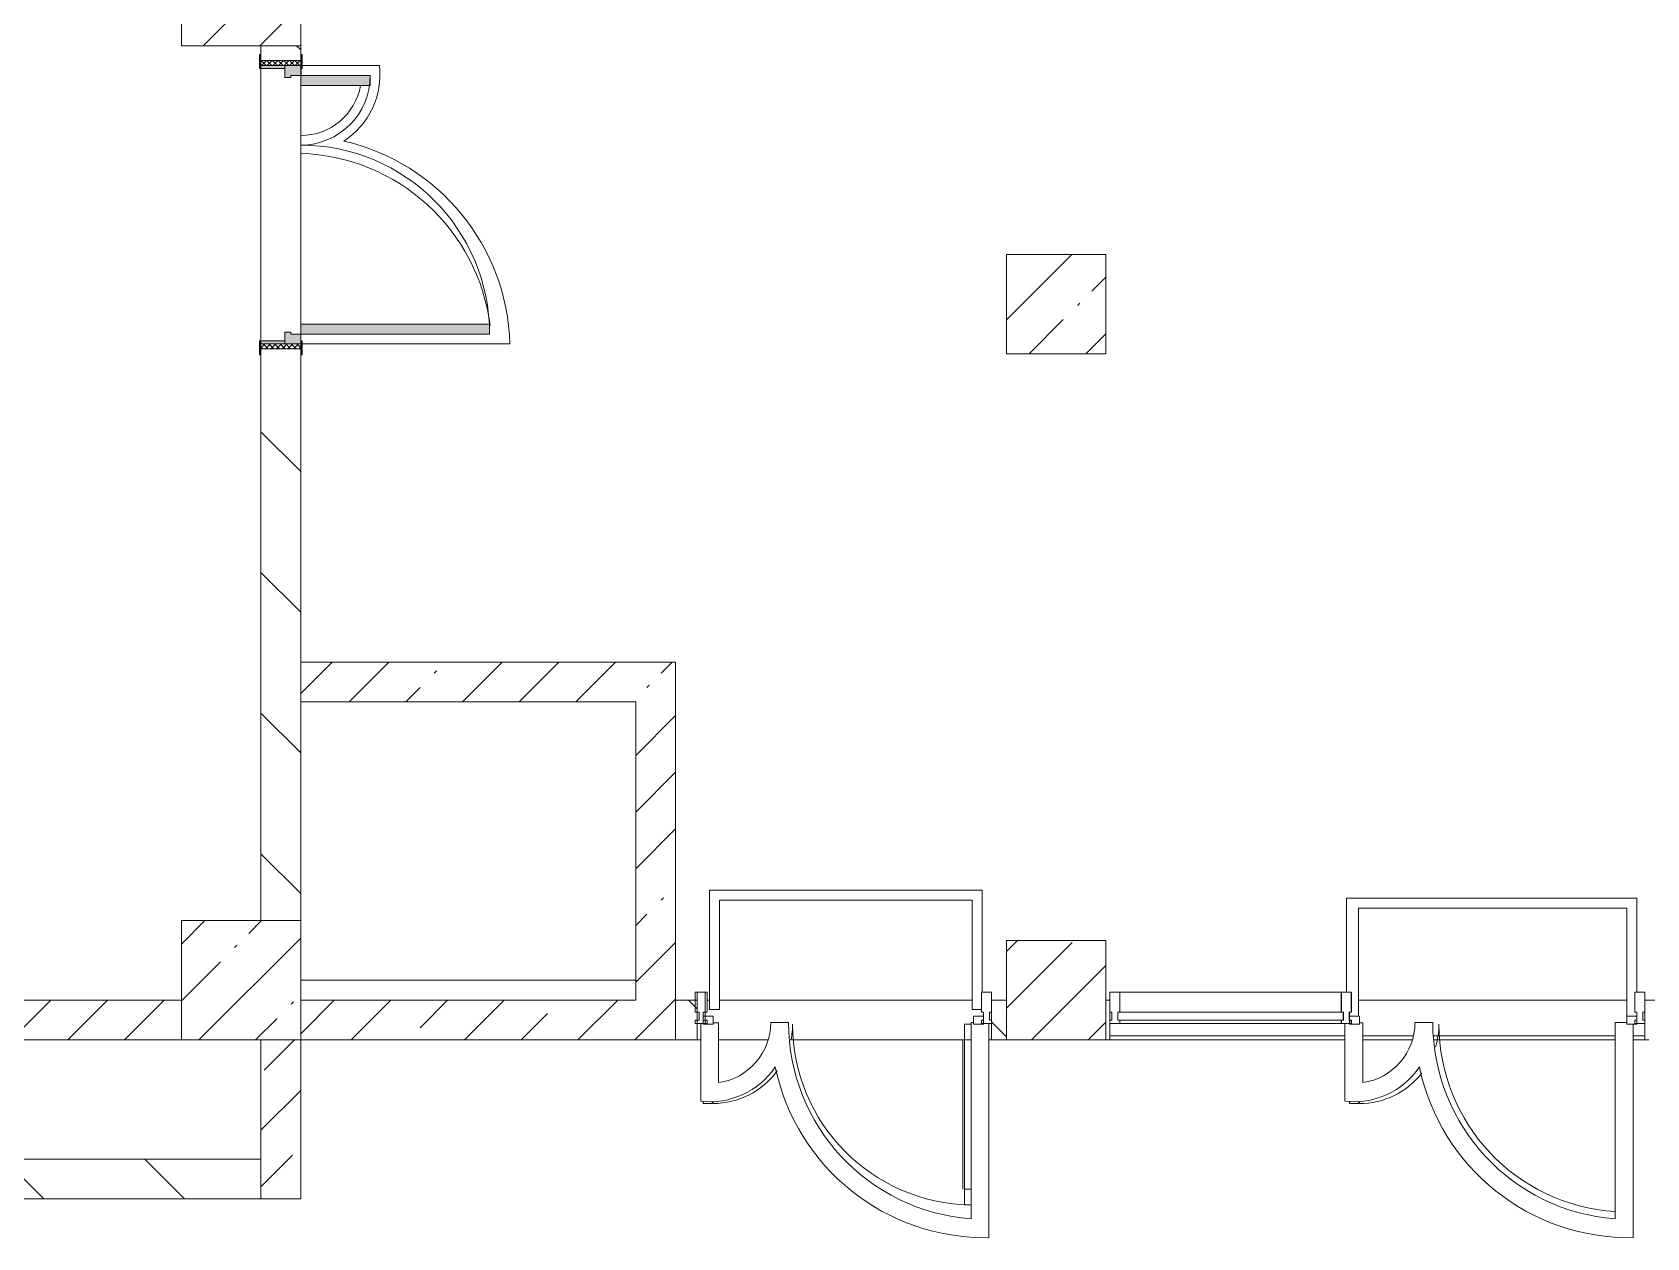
# Model space of a CAD drawing. Header units: millimetres. Extents: x -2766 to 205613, y -8553 to 29000.
# Drawn here: x 144013 to 152133, y 10705 to 16767 of the extents above; entities that cross this region are included whole.
import ezdxf

# ---------------------------------------------------------------- set-up
doc = ezdxf.new("R2010")
doc.units = ezdxf.units.MM
for name, color, linetype, lineweight, true_color in [('A-DETL-GENF-4', 7, 'Continuous', 5, 0xaaaaaa), ('A-DOOR-2', 7, 'Continuous', 5, 0xaaaaaa), ('A-DOOR-3', 7, 'Continuous', 5, 0xe2e2e2), ('A-DOOR-FRAM-3', 7, 'Continuous', 5, 0xe2e2e2), ('A-DOOR-FRAM-4', 7, 'Continuous', 5, 0xaaaaaa), ('A-FLOR-2', 7, 'Continuous', 5, 0xaaaaaa)]:
    doc.layers.add(name, color=color, linetype=linetype, lineweight=lineweight, true_color=true_color)
for name, color, linetype, lineweight in [('A-GLAZ-CURT-3', 7, 'Continuous', 5), ('A-GLAZ-CWMG-3', 7, 'Continuous', 5), ('A-WALL', 7, 'Continuous', 9), ('I-WALL-3', 7, 'Continuous', 5), ('S-COLS-2', 7, 'Continuous', 5)]:
    doc.layers.add(name, color=color, linetype=linetype, lineweight=lineweight)
pattern_1 = [(135, (78603, 0), (-353.5534, -353.5534), [])]
pattern_2 = [(45, (78603, 0), (-285.1231, 285.1231), []), (45, (78888.1, 0), (-285.1231, 285.1231), [504.031, -100.806, 16.764, -84.042])]

# ---------------------------------------------------------------- blocks, each defined once
blk = doc.blocks.new('BSC_Колонна _Прямоугольная - 600х600-23205240-2_2_1_птичка')
at = {"layer": 'S-COLS-2'}
h = blk.add_hatch(dxfattribs=at)
h.set_pattern_fill('FP_120', color=256, style=0, pattern_type=2)
h.set_pattern_definition([(45, (-66460, -12000), (-285.1231, 285.1231), []), (45, (-66174.88, -12000), (-285.1231, 285.1231), [504.031, -100.806, 16.764, -84.042])])
h.paths.add_polyline_path([(300, -300), (300, 300), (-300, 300), (-300, -300)])
for p, q in [((300, 300), (-300, 300)), ((-300, 300), (-300, -300)), ((300, -300), (300, 300)), ((-300, -300), (300, -300))]:
    blk.add_line(p, q, dxfattribs=at)
blk = doc.blocks.new('BSC_Колонна _Прямоугольная - 600х600-V184-2_2_1_птичка')
at = {"layer": 'S-COLS-2'}
h = blk.add_hatch(dxfattribs=at)
h.set_pattern_fill('FP_122', color=256, style=0, pattern_type=2)
h.set_pattern_definition([(45, (-66460, -17000), (-285.1231, 285.1231), []), (45, (-66174.88, -17000), (-285.1231, 285.1231), [504.031, -100.806, 16.764, -84.042])])
h.paths.add_polyline_path([(148.4, -300), (300, -300), (300, 300), (-300, 300), (-300, -300), (144.4, -300)])
for p, q in [((300, 300), (-300, 300)), ((-300, 300), (-300, -300)), ((300, -300), (300, 300)), ((-300, -300), (300, -300))]:
    blk.add_line(p, q, dxfattribs=at)
blk = doc.blocks.new('110_Дверь_СКБ_2Ст - Д-6_л__ ДОО_Дв_1450x2100h_Дверь из раздевальной в коридор-V188-2_2_1_птичка')
at = {"layer": 'A-DOOR-2'}
h = blk.add_hatch(dxfattribs=at)
h.set_pattern_fill('FP_132', color=256, style=0, pattern_type=2)
h.set_pattern_definition([(135, (1576.41, 164.685), (-14.14214, -14.14214), []), (225, (1576.41, 164.685), (14.14214, -14.14214), [])])
h.paths.add_polyline_path([(737.5, -33.6), (737.5, 100), (712.5, 100), (712.5, -100), (737.5, -100), (737.5, -93.3)])
at = {"layer": 'A-DOOR-3'}
for points in [[(662.5, 867.2), (662.5, 1050), (612.5, 1050), (612.5, 100), (662.5, 100), (662.5, 619.4)], [(-587.5, 103), (-587.5, 450), (-637.5, 450), (-637.5, 100), (-587.5, 100)]]:
    blk.add_hatch(color=256, dxfattribs=at).paths.add_polyline_path(points)
h = blk.add_hatch(color=256, dxfattribs=at)
h.paths.add_polyline_path([(712.5, 20), (711.4, 100), (662.5, 100), (662.5, 50), (652.5, 50), (652.5, 20), (711.4, 20)])
h.paths.add_polyline_path([(-627.5, 50), (-637.5, 50), (-637.5, 100), (-687.5, 100), (-687.5, 20), (-627.5, 20)])
at = {"layer": 'A-DOOR-FRAM-3'}
for points in [[(-672.5, 100), (-672.5, 108), (-742.5, 108), (-742.5, 100), (-687.5, 100)], [(767.5, 108), (697.5, 108), (697.5, 100), (767.5, 100)], [(-672.5, 20), (-687.5, 20), (-687.5, -100), (-672.5, -100), (-672.5, -33.6)], [(712.5, -100), (711.4, 20), (697.5, 16.6), (697.5, -100)], [(-672.5, -108), (-672.5, -100), (-742.5, -100), (-742.5, -108), (-689.5, -108)], [(767.5, -107.6), (767.5, -100), (697.5, -104), (697.5, -108), (767.5, -108)]]:
    blk.add_hatch(color=256, dxfattribs=at).paths.add_polyline_path(points)
at = {"layer": 'A-DOOR-FRAM-4'}
h = blk.add_hatch(dxfattribs=at)
h.set_pattern_fill('FP_133', color=256, style=0, pattern_type=2)
h.set_pattern_definition([(45, (-546.384, 164.685), (-14.1421, 14.1421), []), (135, (-546.384, 164.685), (-14.1421, -14.1421), [])])
h.paths.add_polyline_path([(-687.5, -33.6), (-687.5, 100), (-712.5, 100), (-712.5, -100), (-687.5, -100), (-687.5, -47)])
at = {"layer": 'A-DOOR-2'}
for p, q in [((662.5, 1050), (612.5, 1050)), ((612.5, 1050), (612.5, 100)), ((662.5, 100), (662.5, 1050)), ((-637.5, 450), (-637.5, 100)), ((-587.5, 450), (-637.5, 450)), ((-587.5, 100), (-587.5, 450)), ((-637.5, 100), (-587.5, 100)), ((612.5, 100), (662.5, 100))]:
    blk.add_line(p, q, dxfattribs=at)
for centre, radius, start, end in [((662.5, 100), 950, 90, 180), ((-637.5, 100), 350, 360, 90)]:
    blk.add_arc(centre, radius, start, end, dxfattribs=at)
at = {"layer": 'A-DOOR-FRAM-4'}
for p, q in [((-672.5, 108), (-742.5, 108)), ((-742.5, 108), (-742.5, 100)), ((-742.5, 100), (-672.5, 100)), ((-687.5, 100), (-712.5, 100)), ((-712.5, 100), (-712.5, -100)), ((-637.5, 100), (-687.5, 100)), ((-687.5, 100), (-687.5, 20)), ((-687.5, -100), (-687.5, 100)), ((-672.5, 100), (-672.5, 108)), ((-637.5, 50), (-637.5, 100)), ((662.5, 100), (662.5, 50)), ((712.5, 100), (662.5, 100)), ((767.5, 108), (697.5, 108)), ((697.5, 108), (697.5, 100)), ((697.5, 100), (767.5, 100)), ((712.5, 20), (712.5, 100)), ((737.5, 100), (712.5, 100)), ((712.5, 100), (712.5, -100)), ((737.5, -100), (737.5, 100)), ((767.5, 100), (767.5, 108)), ((-687.5, 20), (-627.5, 20)), ((-672.5, 20), (-687.5, 20)), ((-687.5, 20), (-687.5, -100)), ((-672.5, -100), (-672.5, 20)), ((-627.5, 50), (-637.5, 50)), ((-627.5, 20), (-627.5, 50)), ((662.5, 50), (652.5, 50)), ((652.5, 50), (652.5, 20)), ((652.5, 20), (712.5, 20)), ((712.5, 20), (697.5, 20)), ((697.5, 20), (697.5, -100)), ((712.5, -100), (712.5, 20)), ((-672.5, -100), (-742.5, -100)), ((-742.5, -100), (-742.5, -108)), ((-742.5, -108), (-672.5, -108)), ((-712.5, -100), (-687.5, -100)), ((-687.5, -100), (-672.5, -100)), ((-672.5, -108), (-672.5, -100)), ((697.5, -100), (712.5, -100)), ((767.5, -100), (697.5, -100)), ((697.5, -100), (697.5, -108)), ((697.5, -108), (767.5, -108)), ((712.5, -100), (737.5, -100)), ((767.5, -108), (767.5, -100))]:
    blk.add_line(p, q, dxfattribs=at)
blk = doc.blocks.new('BSC_Колонна _Прямоугольная - 500х500-V223-2_2_1_птичка')
at = {"layer": 'S-COLS-2'}
h = blk.add_hatch(dxfattribs=at)
h.set_pattern_fill('FP_154', color=256, style=0, pattern_type=2)
h.set_pattern_definition([(45, (-70560, -15400), (-285.1231, 285.1231), []), (45, (-70274.88, -15400), (-285.1231, 285.1231), [504.031, -100.806, 16.764, -84.042])])
h.paths.add_polyline_path([(250, -250), (250, 250), (-250, 250), (-250, -250)])
for p, q in [((250, 250), (-250, 250)), ((-250, 250), (-250, -250)), ((250, -250), (250, 250)), ((-250, -250), (250, -250))]:
    blk.add_line(p, q, dxfattribs=at)
blk = doc.blocks.new('Прямоугольный импост - Импост структурный с накладкой - 160мм Темный-33326475-2_2_1_птичка')
at = {"layer": 'A-GLAZ-CWMG-3'}
for p, q in [((-50, 40), (-50, 140)), ((-50, 140), (0, 140)), ((0, 140), (0, 40)), ((-40, 40), (-50, 40)), ((-50, -17), (-50, 0)), ((-50, 0), (-40, 0)), ((-40, 0), (-40, 40)), ((-10, 40), (-10, 0)), ((0, 40), (-10, 40)), ((-10, 0), (0, 0)), ((0, 0), (0, -17)), ((0, -17), (-50, -17))]:
    blk.add_line(p, q, dxfattribs=at)
blk = doc.blocks.new('Дверь_Витражная_остекление_ - ВВ-6 остекление-32274838-2_2_1_птичка')
at = {"layer": 'A-DETL-GENF-4'}
for p, q in [((-642.6, 930), (-610, 930)), ((-610, 930), (-642.6, 930)), ((-610, 930), (-610, 20)), ((-610, 20), (-610, 930)), ((-642.6, 850), (-610, 850)), ((-601, 850), (-601, 100)), ((705, 420), (660, 420)), ((660, 420), (660, 410.2)), ((705, 420), (660, 420)), ((660, 420), (660, 410.2)), ((705, 420), (705, 408.4)), ((705, 408.4), (705, 420)), ((-642.6, 100), (-610, 100)), ((-610, 20), (-642.6, 20)), ((-642.6, 20), (-610, 20))]:
    blk.add_line(p, q, dxfattribs=at)
at = {"layer": 'A-DOOR-2'}
for p, q in [((655, 420), (655, 410.4)), ((-655, 20), (-705, 20)), ((-705, 20), (-705, -20)), ((-655, -20), (-655, 20)), ((705, 20), (655, 20)), ((655, 20), (655, -20)), ((705, -20), (705, 20)), ((-705, -20), (-655, -20)), ((655, -20), (705, -20))]:
    blk.add_line(p, q, dxfattribs=at)
for centre, radius, start, end in [((-655, 20), 910, 360, 89.20859), ((655, 20), 400, 90, 143.87233), ((655, 20), 400, 168.59224, 180)]:
    blk.add_arc(centre, radius, start, end, dxfattribs=at)
blk = doc.blocks.new('Прямоугольный импост - Импост структурный с накладкой - 160мм Темный-33326241-2_2_1_птичка')
at = {"layer": 'A-GLAZ-CWMG-3'}
for p, q in [((-25, 40), (-25, 140)), ((-25, 140), (25, 140)), ((25, 140), (25, 40)), ((-15, 40), (-25, 40)), ((-25, -17), (-25, 0)), ((-25, 0), (-15, 0)), ((-15, 0), (-15, 40)), ((15, 40), (15, 0)), ((25, 40), (15, 40)), ((15, 0), (25, 0)), ((25, 0), (25, -17)), ((25, -17), (-25, -17))]:
    blk.add_line(p, q, dxfattribs=at)
blk = doc.blocks.new('Прямоугольный импост - Импост структурный с накладкой - 160мм Темный-33326242-2_2_1_птичка')
at = {"layer": 'A-GLAZ-CWMG-3'}
for p, q in [((0, 140), (-50, 140)), ((-50, 140), (-50, 40)), ((0, 40), (0, 140)), ((-50, 40), (-40, 40)), ((-40, 0), (-50, 0)), ((-50, 0), (-50, -17)), ((-40, 40), (-40, 0)), ((-10, 0), (-10, 40)), ((-10, 40), (0, 40)), ((0, 0), (-10, 0)), ((0, -17), (0, 0)), ((-50, -17), (0, -17))]:
    blk.add_line(p, q, dxfattribs=at)
blk = doc.blocks.new('Прямоугольный импост - Импост структурный с накладкой - 160мм Темный-33326237-2_2_1_птичка')
at = {"layer": 'A-GLAZ-CWMG-3'}
for p, q in [((-50, 40), (-50, 140)), ((-50, 140), (0, 140)), ((0, 140), (0, 40)), ((-40, 40), (-50, 40)), ((-50, -17), (-50, 0)), ((-50, 0), (-40, 0)), ((-40, 0), (-40, 40)), ((-10, 40), (-10, 0)), ((0, 40), (-10, 40)), ((-10, 0), (0, 0)), ((0, 0), (0, -17)), ((0, -17), (-50, -17))]:
    blk.add_line(p, q, dxfattribs=at)
blk = doc.blocks.new('Дверь_Витражная_остекление_ - В-18-32468702-2_2_1_птичка')
at = {"layer": 'A-DETL-GENF-4'}
for p, q in [((722.5, 420), (677.5, 420)), ((677.5, 420), (677.5, 409.8)), ((722.5, 420), (677.5, 420)), ((677.5, 420), (677.5, 409.8)), ((722.5, 420), (722.5, 408.9)), ((722.5, 408.9), (722.5, 420))]:
    blk.add_line(p, q, dxfattribs=at)
at = {"layer": 'A-DOOR-2'}
for p, q in [((672.5, 420), (672.5, 409.2)), ((-672.5, 20), (-722.5, 20)), ((-722.5, 20), (-722.5, -20)), ((-672.5, -20), (-672.5, 20)), ((722.5, 20), (672.5, 20)), ((672.5, 20), (672.5, -20)), ((722.5, -20), (722.5, 20)), ((-722.5, -20), (-672.5, -20)), ((672.5, -20), (722.5, -20))]:
    blk.add_line(p, q, dxfattribs=at)
for centre, radius, start, end in [((-672.5, 20), 945, 360, 86.42063), ((672.5, 20), 400, 90, 141.82821), ((672.5, 20), 400, 163.22836, 180)]:
    blk.add_arc(centre, radius, start, end, dxfattribs=at)
blk = doc.blocks.new('Системная панель - Стекло - 40мм-32468815-2_2_1_птичка')
at = {"layer": 'A-GLAZ-CURT-3'}
for p, q in [((567, 0), (-567, 0)), ((-567, 0), (-567, -40)), ((567, -40), (567, 0)), ((-567, -40), (567, -40))]:
    blk.add_line(p, q, dxfattribs=at)
blk = doc.blocks.new('Прямоугольный импост - Импост структурный с накладкой - 160мм Темный-33326239-2_2_1_птичка')
at = {"layer": 'A-GLAZ-CWMG-3'}
for p, q in [((-25, 40), (-25, 140)), ((-25, 140), (25, 140)), ((25, 140), (25, 40)), ((-15, 40), (-25, 40)), ((-25, -17), (-25, 0)), ((-25, 0), (-15, 0)), ((-15, 0), (-15, 40)), ((15, 40), (15, 0)), ((25, 40), (15, 40)), ((15, 0), (25, 0)), ((25, 0), (25, -17)), ((25, -17), (-25, -17))]:
    blk.add_line(p, q, dxfattribs=at)
blk = doc.blocks.new('Прямоугольный импост - Импост структурный с накладкой - 160мм Темный-32468813-2_2_1_птичка')
at = {"layer": 'A-GLAZ-CWMG-3'}
for p, q in [((70880, 11940), (71994, 11940)), ((70880, 11783), (71994, 11783))]:
    blk.add_line(p, q, dxfattribs=at)
blk = doc.blocks.new('Прямоугольный импост - Импост структурный с накладкой - 160мм Темный-V293-2_2_1_птичка')
at = {"layer": 'A-GLAZ-CWMG-3'}
for p, q in [((-25, 40), (-25, 140)), ((-25, 140), (25, 140)), ((25, 140), (25, 40)), ((-15, 40), (-25, 40)), ((-25, -17), (-25, 0)), ((-25, 0), (-15, 0)), ((-15, 0), (-15, 40)), ((15, 40), (15, 0)), ((25, 40), (15, 40)), ((15, 0), (25, 0)), ((25, 0), (25, -17)), ((25, -17), (-25, -17))]:
    blk.add_line(p, q, dxfattribs=at)

msp = doc.modelspace()

# ---------------------------------------------------------------- hatches: boundary and pattern name
at = {"layer": 'I-WALL-3'}
h = msp.add_hatch(dxfattribs=at)
h.set_pattern_fill('FP_126', color=256, style=0, pattern_type=2)
h.set_pattern_definition(pattern_1)
h.paths.add_polyline_path([(145163, 12300), (145363, 12300), (145363, 15175), (145163, 15175), (145163, 12744.5)])
h.paths.add_polyline_path([(145229.4, 16625), (145363, 16625), (145363, 16700), (145163, 16700), (145163, 16625), (145214.9, 16625)])
h.paths.add_polyline_path([(145231.3, 17300), (145363, 17300), (145363, 22700), (145163, 22700), (145163, 17300), (145229.4, 17300)])
h.paths.add_polyline_path([(145163, 23300), (145363, 23300), (145363, 24050), (145163, 24050), (145163, 23394)])
h.paths.add_polyline_path([(145349.3, 25950), (145363, 25950), (145363, 26500), (145163, 26500), (145163, 25950), (145229.4, 25950)])
h = msp.add_hatch(dxfattribs=at)
h.set_pattern_fill('FP_123', color=256, style=0, pattern_type=2)
h.set_pattern_definition(pattern_2)
h.paths.add_polyline_path([(146130.2, 13400), (147248, 13400), (147248, 13600), (145363, 13600), (145363, 13400)])
h = msp.add_hatch(dxfattribs=at)
h.set_pattern_fill('FP_123', color=256, style=0, pattern_type=2)
h.set_pattern_definition(pattern_2)
h.paths.add_polyline_path([(147053, 11700), (147248, 11700), (147248, 13400), (147048, 13396.3), (147048, 11700)])
h = msp.add_hatch(dxfattribs=at)
h.set_pattern_fill('FP_123', color=256, style=0, pattern_type=2)
h.set_pattern_definition(pattern_2)
h.paths.add_polyline_path([(140463.3, 11700), (144763, 11700), (144763, 11900), (139363, 11900), (139363, 11700), (140288.4, 11700)])
h.paths.add_polyline_path([(133519.3, 11700), (138763, 11700), (138763, 11900), (133363, 11900), (133363, 11700)])
h = msp.add_hatch(dxfattribs=at)
h.set_pattern_fill('FP_123', color=256, style=0, pattern_type=2)
h.set_pattern_definition(pattern_2)
h.paths.add_polyline_path([(147031, 11700), (147048, 11700), (147042.6, 11900), (145363, 11900), (145363, 11700), (147029.4, 11700)])
h = msp.add_hatch(dxfattribs=at)
h.set_pattern_fill('FP_126', color=256, style=0, pattern_type=2)
h.set_pattern_definition(pattern_1)
h.paths.add_polyline_path([(153336.4, 11700), (154083, 11700), (154083, 11900), (152123, 11898.7), (152123, 11700), (152343, 11700)])
h.paths.add_polyline_path([(147306.7, 11700), (147357, 11700), (147357, 11900), (147248, 11900), (147248, 11700)])
h.paths.add_polyline_path([(148837, 11700), (148913, 11700), (148913, 11900), (148837, 11900)])
h.paths.add_polyline_path([(149433, 11700), (149433, 11900), (149413, 11900), (149413, 11700)])
h = msp.add_hatch(dxfattribs=at)
h.set_pattern_fill('FP_123', color=256, style=0, pattern_type=2)
h.set_pattern_definition(pattern_2)
h.paths.add_polyline_path([(145363, 10900), (145363, 11700), (145163, 11700), (145163, 10900)])
h = msp.add_hatch(dxfattribs=at)
h.set_pattern_fill('FP_126', color=256, style=0, pattern_type=2)
h.set_pattern_definition(pattern_1)
h.paths.add_polyline_path([(144763, 10900), (145163, 10900), (145163, 11100), (140763, 11100), (140763, 10900), (144328.6, 10900)])
at = {"layer": 'S-COLS-2'}
h = msp.add_hatch(dxfattribs=at)
h.set_pattern_fill('FP_123', color=256, style=0, pattern_type=2)
h.set_pattern_definition(pattern_2)
h.paths.add_polyline_path([(148913, 11700), (149413, 11700), (149413, 12200), (148913, 12200), (148913, 11720)])

# ---------------------------------------------------------------- linework, layer by layer
at = {"layer": 'A-FLOR-2'}
for p, q in [((145366, 16585), (145366, 16550)), ((145759.1, 16600), (145371, 16600)), ((145363, 16248.1), (145363, 16158)), ((145371, 15201.1), (146415.4, 15201.1)), ((148789.8, 12453), (147419.8, 12453)), ((147419.8, 12453), (147419.8, 11853)), ((148789.8, 11940), (148789.8, 12453)), ((147469.8, 11853), (147469.8, 12403)), ((147469.8, 12403), (148739.8, 12403)), ((148739.8, 12403), (148739.8, 11853)), ((152083.5, 12412.4), (150623.7, 12412.4)), ((150623.7, 12412.4), (150623.7, 11940)), ((150683.7, 11820), (150683.7, 12362.4)), ((150683.7, 12362.4), (152033.5, 12362.4)), ((152033.5, 12362.4), (152033.5, 11820)), ((152083.5, 11940), (152083.5, 12412.4)), ((147048, 12000), (145363, 12000)), ((147375.4, 11783), (147375.4, 11392.1)), ((147419.8, 11853), (147469.8, 11853)), ((147464.9, 11785.1), (147437, 11785.1)), ((147464.9, 11485.1), (147464.9, 11785.1)), ((147817, 11788.1), (147727.3, 11788.1)), ((148747, 11788.1), (148734.6, 11788.1)), ((148734.6, 11788.1), (148734.6, 10800.5)), ((148739.8, 11853), (148787, 11853)), ((148824.4, 10705.4), (148824.4, 11783)), ((150615.4, 11783), (150615.4, 11392.1)), ((150704.9, 11785.1), (150688, 11785.1)), ((150704.9, 11485.1), (150704.9, 11785.1)), ((151057, 11788.1), (150967.3, 11788.1)), ((152033, 11788.1), (151974.6, 11788.1)), ((151974.6, 11788.1), (151974.6, 10800.5)), ((152064.4, 10705.4), (152064.4, 11780)), ((147375.4, 11700), (147357, 11700)), ((148832.5, 11700), (148824.4, 11700)), ((149433, 11720), (150615.4, 11720)), ((150615.4, 11700), (149433, 11700)), ((150704.9, 11720), (150959.1, 11720)), ((151060.6, 11720), (151974.6, 11720)), ((152064.4, 11720), (152123, 11720)), ((152123, 11700), (152064.4, 11700))]:
    msp.add_line(p, q, dxfattribs=at)
for centre, radius, start, end in [((145366.8, 16553.3), 395, 302.61833, 6.79242), ((145363, 16554.3), 306.2, 270, 349.74815), ((145336.8, 15169.3), 1079, 1.68848, 76.98917), ((145333, 15168.2), 990.3, 7.11312, 88.26401), ((147421.1, 11788.1), 306.2, 278.22053, 360), ((148807.2, 11788.1), 990.3, 180, 265.79425), ((150661.1, 11788.1), 306.2, 278.22053, 360), ((152047.2, 11788.1), 990.3, 180, 265.79425), ((147422.2, 11784.3), 395, 263.20758, 326.07537), ((148806.2, 11784.3), 1079, 191.7891, 270.96685), ((150662.2, 11784.3), 395, 263.20758, 326.07537), ((152046.2, 11784.3), 1079, 191.7891, 270.96685)]:
    msp.add_arc(centre, radius, start, end, dxfattribs=at)
at = {"layer": 'A-WALL'}
for p, q in [((147248, 11700), (147248, 11900)), ((145163, 10900), (145163, 11100))]:
    msp.add_line(p, q, dxfattribs=at)
at = {"layer": 'I-WALL-3'}
for p, q in [((145163, 16700), (145163, 16655)), ((145363, 16655), (145363, 16700)), ((145163, 15215), (145163, 16585)), ((145363, 16500), (145363, 16248.1)), ((145363, 16158), (145363, 15300)), ((145163, 15145), (145163, 12300)), ((145363, 12300), (145363, 15145)), ((147248, 13600), (145363, 13600)), ((147248, 11900), (147248, 13600)), ((145363, 13400), (147048, 13400)), ((147048, 13400), (147048, 11900)), ((144763, 11900), (139363, 11900)), ((147048, 11900), (145363, 11900)), ((147357, 11900), (147248, 11900)), ((147357, 11700), (147357, 11900)), ((147407, 11900), (147419.8, 11900)), ((147469.8, 11900), (148739.8, 11900)), ((148913, 11900), (148837, 11900)), ((148837, 11900), (148837, 11700)), ((148913, 11700), (148913, 11900)), ((149433, 11900), (149413, 11900)), ((149413, 11900), (149413, 11700)), ((149433, 11700), (149433, 11900)), ((150683.7, 11900), (152033.5, 11900)), ((154083, 11900), (152123, 11900)), ((152123, 11900), (152123, 11700)), ((143063, 11700), (144763, 11700)), ((145163, 11700), (145163, 11100)), ((145363, 10900), (145363, 11700)), ((145363, 11700), (147357, 11700)), ((147712.7, 11700), (147464.9, 11700)), ((148734.6, 11700), (147821.7, 11700)), ((148832.5, 11700), (148913, 11700)), ((149433, 11700), (149413, 11700)), ((150952.7, 11700), (150704.9, 11700)), ((151974.6, 11700), (151061.7, 11700)), ((152143, 11700), (152123, 11700)), ((145163, 11100), (143063, 11100)), ((140563, 10900), (145363, 10900))]:
    msp.add_line(p, q, dxfattribs=at)
at = {"layer": 'S-COLS-2'}
for p, q in [((149413, 12200), (148913, 12200)), ((148913, 12200), (148913, 11900)), ((149413, 11900), (149413, 12200)), ((148913, 11900), (148913, 11700)), ((149413, 11700), (149413, 11900)), ((148913, 11700), (149413, 11700))]:
    msp.add_line(p, q, dxfattribs=at)

# ---------------------------------------------------------------- block references
at = {"layer": 'A-DOOR-2'}
for name, p, rotation in [('110_Дверь_СКБ_2Ст - Д-6_л__ ДОО_Дв_1450x2100h_Дверь из раздевальной в коридор-V188-2_2_1_птичка', (145263, 15912.5), 269.9999999999999), ('Дверь_Витражная_остекление_ - ВВ-6 остекление-32274838-2_2_1_птичка', (148092, 11800), 180), ('Дверь_Витражная_остекление_ - В-18-32468702-2_2_1_птичка', (151360.5, 11800), 180)]:
    msp.add_blockref(name, p, dxfattribs=dict(at, rotation=rotation))
at = {"layer": 'A-GLAZ-CURT-3', "rotation": 180}
msp.add_blockref('Системная панель - Стекло - 40мм-32468815-2_2_1_птичка', (150040, 11800), dxfattribs=at)
at = {"layer": 'A-GLAZ-CWMG-3', "extrusion": (0, 0, -1)}
for name, p in [('Прямоугольный импост - Импост структурный с накладкой - 160мм Темный-33326241-2_2_1_птичка', (-147372, 11800)), ('Прямоугольный импост - Импост структурный с накладкой - 160мм Темный-33326475-2_2_1_птичка', (-147357, 11800)), ('Прямоугольный импост - Импост структурный с накладкой - 160мм Темный-33326237-2_2_1_птичка', (-149433, 11800)), ('Прямоугольный импост - Импост структурный с накладкой - 160мм Темный-33326239-2_2_1_птичка', (-150622, 11800)), ('Прямоугольный импост - Импост структурный с накладкой - 160мм Темный-V293-2_2_1_птичка', (-150623, 11800))]:
    msp.add_blockref(name, p, dxfattribs=at)
at = {"layer": 'A-GLAZ-CWMG-3'}
for name, p in [('Прямоугольный импост - Импост структурный с накладкой - 160мм Темный-33326242-2_2_1_птичка', (148837, 11800)), ('Прямоугольный импост - Импост структурный с накладкой - 160мм Темный-32468813-2_2_1_птичка', (78603, 0)), ('Прямоугольный импост - Импост структурный с накладкой - 160мм Темный-33326242-2_2_1_птичка', (152123, 11800))]:
    msp.add_blockref(name, p, dxfattribs=at)
at = {"layer": 'S-COLS-2'}
for name, p in [('BSC_Колонна _Прямоугольная - 600х600-V184-2_2_1_птичка', (145063, 17000)), ('BSC_Колонна _Прямоугольная - 500х500-V223-2_2_1_птичка', (149163, 15400)), ('BSC_Колонна _Прямоугольная - 600х600-23205240-2_2_1_птичка', (145063, 12000))]:
    msp.add_blockref(name, p, dxfattribs=at)

doc.saveas('drawing.dxf')
